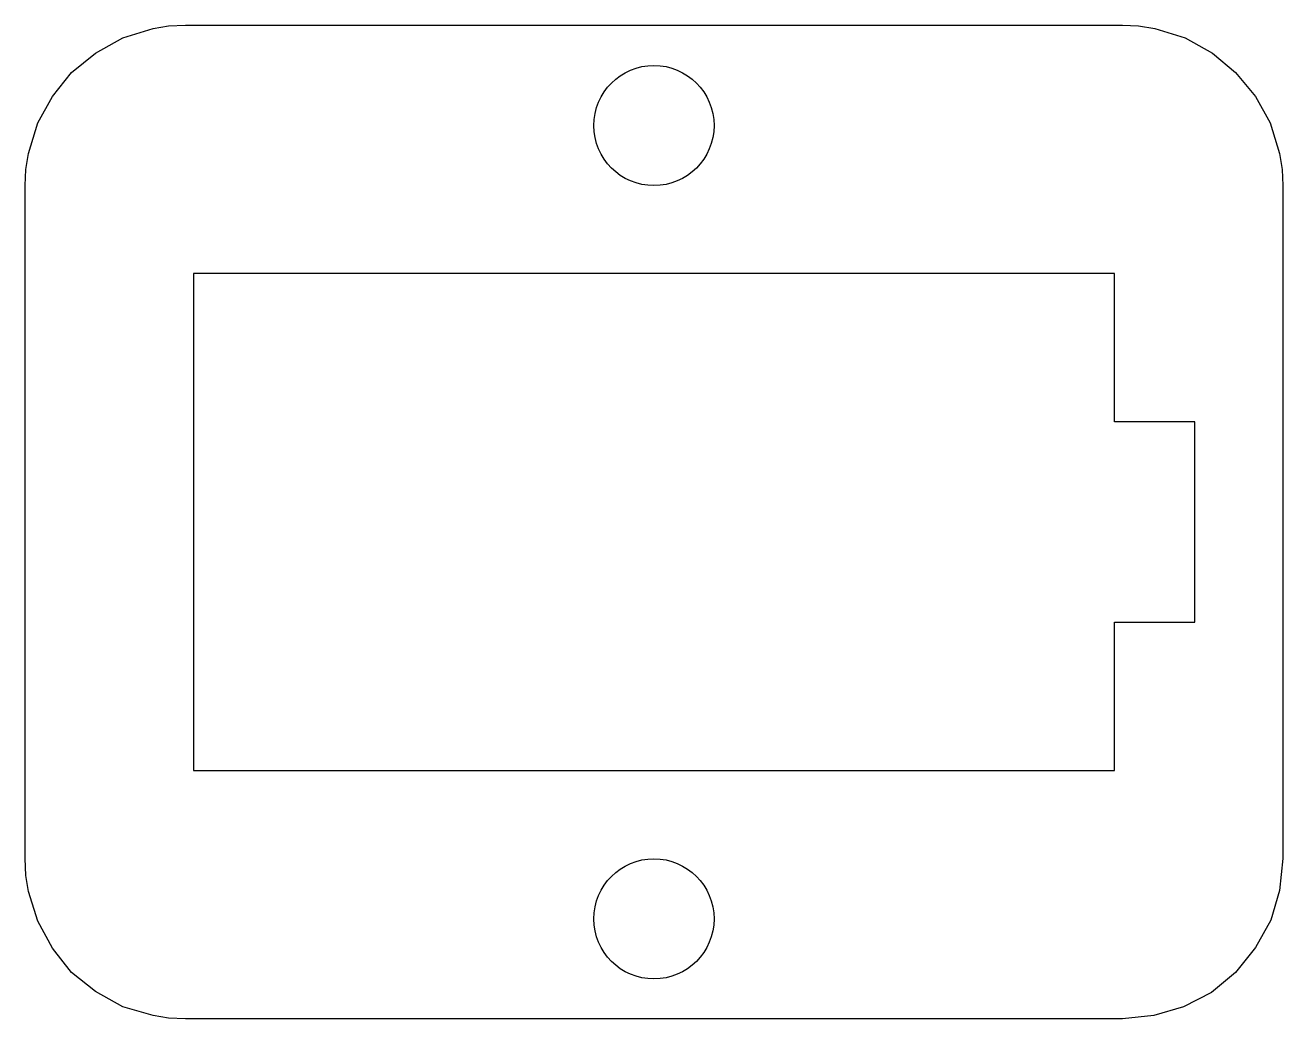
# Model space of a CAD drawing. Header units: millimetres. Extents: x 0 to 31.4, y 0 to 24.8.
import ezdxf

# ---------------------------------------------------------------- set-up
doc = ezdxf.new("R2010")
doc.units = ezdxf.units.MM
doc.layers.add('CORTE', color=7, linetype='Continuous')

msp = doc.modelspace()

# ---------------------------------------------------------------- linework, layer by layer
at = {"layer": 'CORTE'}
for points in [[(31.4, 4), (31.32, 3.2), (31.1, 2.46), (30.72, 1.78), (30.22, 1.16), (29.62, 0.66), (28.92, 0.3), (28.18, 0.08), (27.4, 0), (4, 0), (3.58, 0.02), (3.2, 0.08), (2.44, 0.3), (1.76, 0.68), (1.16, 1.16), (0.68, 1.76), (0.32, 2.44), (0.08, 3.18), (0.02, 3.58), (0, 4), (0, 20.8), (0.02, 21.2), (0.08, 21.6), (0.32, 22.36), (0.68, 23.02), (1.16, 23.62), (1.76, 24.1), (2.44, 24.48), (3.2, 24.72), (3.58, 24.78), (4, 24.8), (27.4, 24.8), (27.8, 24.78), (28.2, 24.72), (28.96, 24.48), (29.64, 24.1), (30.22, 23.62), (30.72, 23.02), (31.08, 22.36), (31.32, 21.6), (31.38, 21.2), (31.4, 20.8)], [(27.2, 18.6), (4.2, 18.6), (4.2, 6.2), (27.2, 6.2), (27.2, 9.9), (29.2, 9.9), (29.2, 14.9), (27.2, 14.9)]]:
    msp.add_lwpolyline(points, close=True, dxfattribs=at)
for centre in [(15.698, 22.295), (15.698, 2.495)]:
    msp.add_circle(centre, 1.5, dxfattribs=at)

doc.saveas('drawing.dxf')
